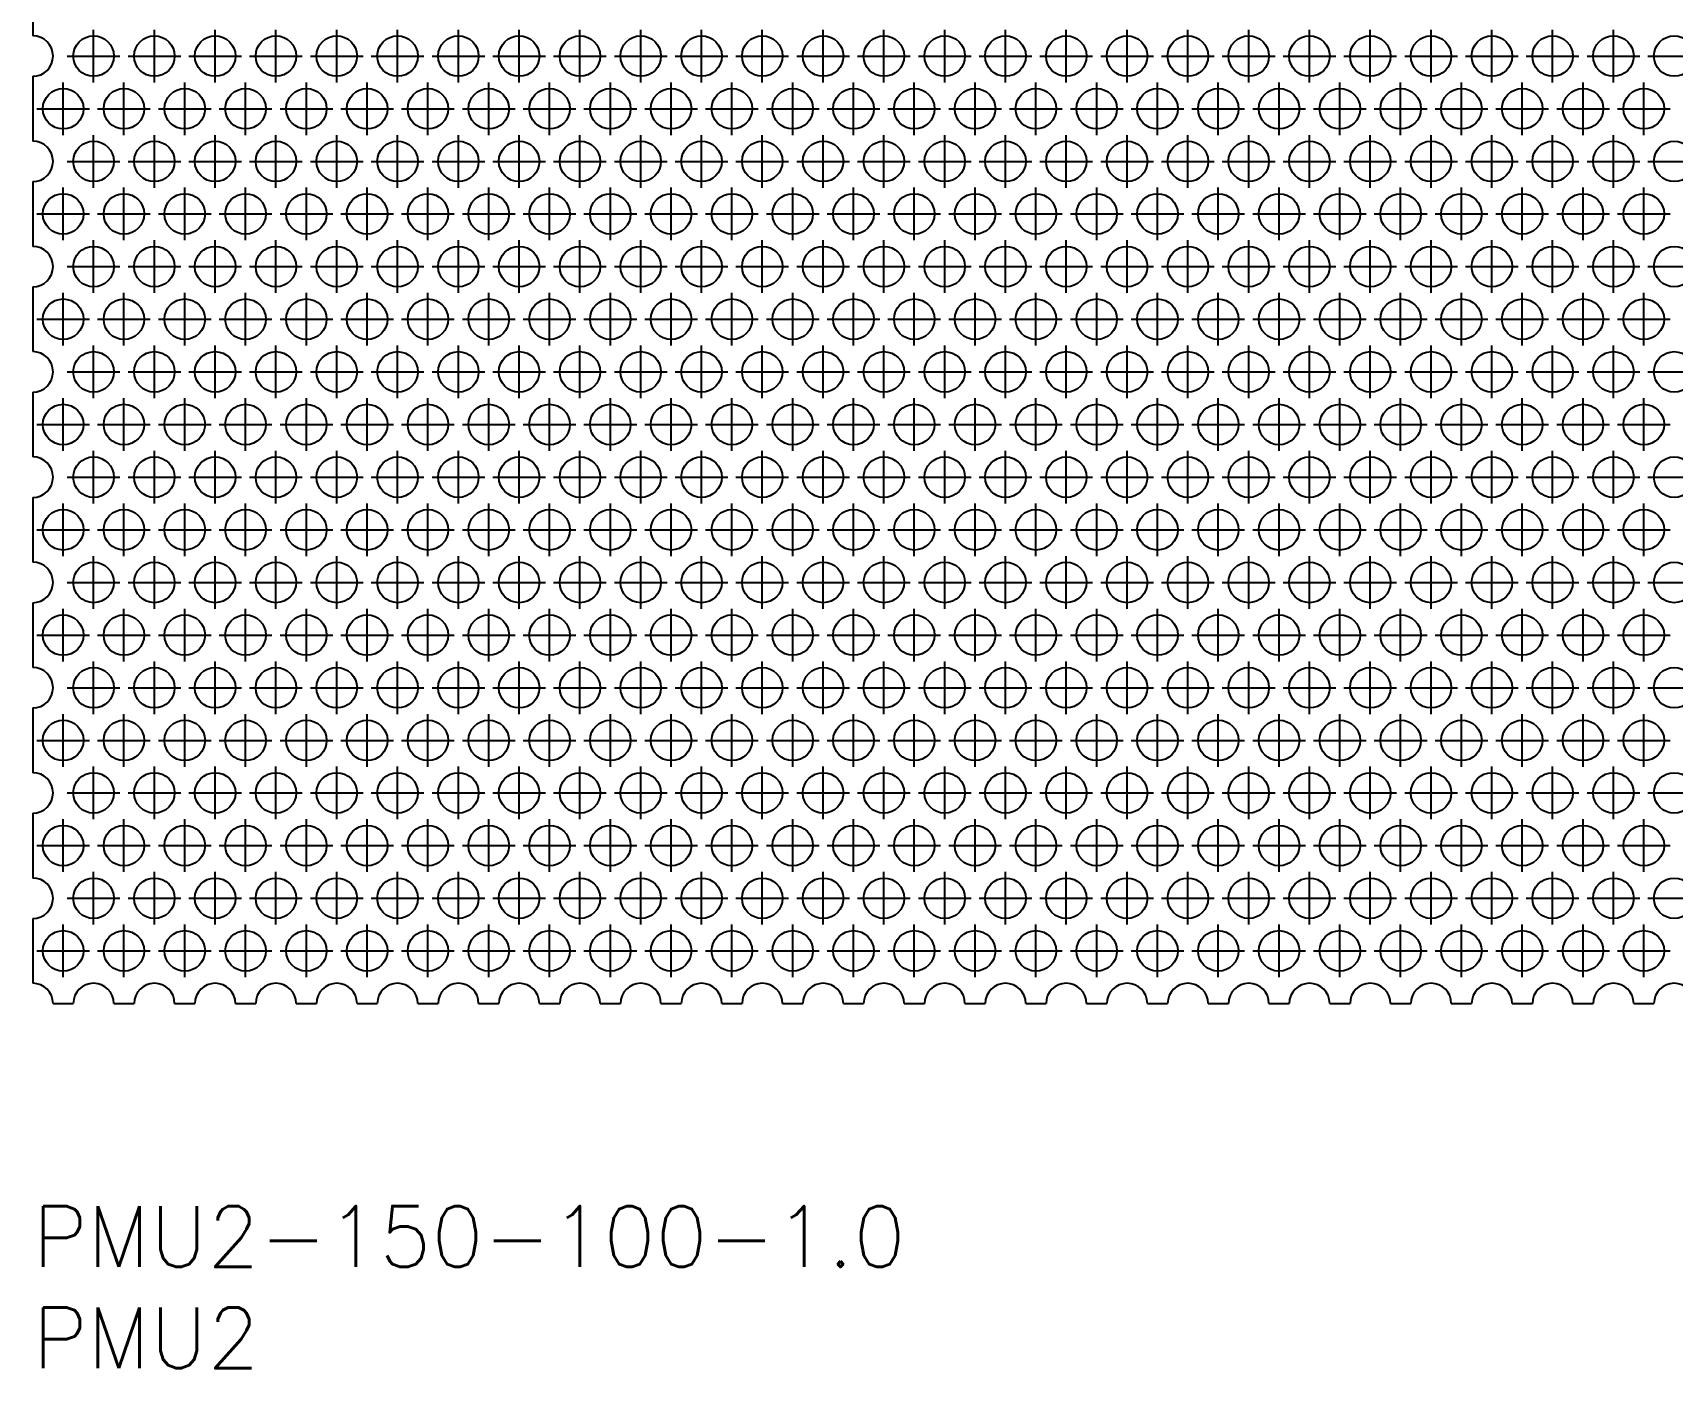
# Model space of a CAD drawing. Extents: x 0 to 161, y -8 to 126.
# Drawn here: x 0 to 80.9, y -8 to 57.9 of the extents above; entities that cross this region are included whole.
import ezdxf

# ---------------------------------------------------------------- set-up
doc = ezdxf.new("R2010")
doc.units = 0
doc.header["$LTSCALE"] = 0.5
doc.linetypes.add('CENTER', pattern=[50.8, 31.75, -6.35, 6.35, -6.35])
for name, color, linetype in [('MSM_CENTER', 1, 'CENTER'), ('MSM_CONTINUOUS', 7, 'CONTINUOUS'), ('MSM_PART_NUMBER', 7, 'CONTINUOUS')]:
    doc.layers.add(name, color=color, linetype=linetype)
doc.styles.get("Standard").update_dxf_attribs({"font": 'txt.shx', "height": 3, "bigfont": 'bigfont.shx'})

# ---------------------------------------------------------------- blocks, each defined once
blk = doc.blocks.new('*U14')
at = {"layer": 'MSM_PART_NUMBER'}
blk.add_text('PMU2-150-100-1.0', height=3, dxfattribs=at).set_placement((0, -3))
blk = doc.blocks.new('*U15')
at = {"layer": 'MSM_PART_NUMBER'}
blk.add_text('PMU2', height=3, dxfattribs=at).set_placement((0, -8))

msp = doc.modelspace()

# ---------------------------------------------------------------- linework, layer by layer
at = {"layer": 'MSM_CENTER'}
for p, q in [((3, 55.465), (3, 58.065)), ((6, 55.465), (6, 58.065)), ((9, 55.465), (9, 58.065)), ((12, 55.465), (12, 58.065)), ((15, 55.465), (15, 58.065)), ((18, 55.465), (18, 58.065)), ((21, 55.465), (21, 58.065)), ((24, 55.465), (24, 58.065)), ((27, 55.465), (27, 58.065)), ((30, 55.465), (30, 58.065)), ((33, 55.465), (33, 58.065)), ((36, 55.465), (36, 58.065)), ((39, 55.465), (39, 58.065)), ((42, 55.465), (42, 58.065)), ((45, 55.465), (45, 58.065)), ((48, 55.465), (48, 58.065)), ((51, 55.465), (51, 58.065)), ((54, 55.465), (54, 58.065)), ((57, 55.465), (57, 58.065)), ((60, 55.465), (60, 58.065)), ((63, 55.465), (63, 58.065)), ((66, 55.465), (66, 58.065)), ((69, 55.465), (69, 58.065)), ((72, 55.465), (72, 58.065)), ((75, 55.465), (75, 58.065)), ((78, 55.465), (78, 58.065)), ((1.7, 56.765), (4.3, 56.765)), ((4.7, 56.765), (7.3, 56.765)), ((7.7, 56.765), (10.3, 56.765)), ((10.7, 56.765), (13.3, 56.765)), ((13.7, 56.765), (16.3, 56.765)), ((16.7, 56.765), (19.3, 56.765)), ((19.7, 56.765), (22.3, 56.765)), ((22.7, 56.765), (25.3, 56.765)), ((25.7, 56.765), (28.3, 56.765)), ((28.7, 56.765), (31.3, 56.765)), ((31.7, 56.765), (34.3, 56.765)), ((34.7, 56.765), (37.3, 56.765)), ((37.7, 56.765), (40.3, 56.765)), ((40.7, 56.765), (43.3, 56.765)), ((43.7, 56.765), (46.3, 56.765)), ((46.7, 56.765), (49.3, 56.765)), ((49.7, 56.765), (52.3, 56.765)), ((52.7, 56.765), (55.3, 56.765)), ((55.7, 56.765), (58.3, 56.765)), ((58.7, 56.765), (61.3, 56.765)), ((61.7, 56.765), (64.3, 56.765)), ((64.7, 56.765), (67.3, 56.765)), ((67.7, 56.765), (70.3, 56.765)), ((70.7, 56.765), (73.3, 56.765)), ((73.7, 56.765), (76.3, 56.765)), ((76.7, 56.765), (79.3, 56.765)), ((79.7, 56.765), (82.3, 56.765)), ((1.5, 52.867), (1.5, 55.467)), ((4.5, 52.867), (4.5, 55.467)), ((7.5, 52.867), (7.5, 55.467)), ((10.5, 52.867), (10.5, 55.467)), ((13.5, 52.867), (13.5, 55.467)), ((16.5, 52.867), (16.5, 55.467)), ((19.5, 52.867), (19.5, 55.467)), ((22.5, 52.867), (22.5, 55.467)), ((25.5, 52.867), (25.5, 55.467)), ((28.5, 52.867), (28.5, 55.467)), ((31.5, 52.867), (31.5, 55.467)), ((34.5, 52.867), (34.5, 55.467)), ((37.5, 52.867), (37.5, 55.467)), ((40.5, 52.867), (40.5, 55.467)), ((43.5, 52.867), (43.5, 55.467)), ((46.5, 52.867), (46.5, 55.467)), ((49.5, 52.867), (49.5, 55.467)), ((52.5, 52.867), (52.5, 55.467)), ((55.5, 52.867), (55.5, 55.467)), ((58.5, 52.867), (58.5, 55.467)), ((61.5, 52.867), (61.5, 55.467)), ((64.5, 52.867), (64.5, 55.467)), ((67.5, 52.867), (67.5, 55.467)), ((70.5, 52.867), (70.5, 55.467)), ((73.5, 52.867), (73.5, 55.467)), ((76.5, 52.867), (76.5, 55.467)), ((79.5, 52.867), (79.5, 55.467)), ((0.2, 54.167), (2.8, 54.167)), ((3.2, 54.167), (5.8, 54.167)), ((6.2, 54.167), (8.8, 54.167)), ((9.2, 54.167), (11.8, 54.167)), ((12.2, 54.167), (14.8, 54.167)), ((15.2, 54.167), (17.8, 54.167)), ((18.2, 54.167), (20.8, 54.167)), ((21.2, 54.167), (23.8, 54.167)), ((24.2, 54.167), (26.8, 54.167)), ((27.2, 54.167), (29.8, 54.167)), ((30.2, 54.167), (32.8, 54.167)), ((33.2, 54.167), (35.8, 54.167)), ((36.2, 54.167), (38.8, 54.167)), ((39.2, 54.167), (41.8, 54.167)), ((42.2, 54.167), (44.8, 54.167)), ((45.2, 54.167), (47.8, 54.167)), ((48.2, 54.167), (50.8, 54.167)), ((51.2, 54.167), (53.8, 54.167)), ((54.2, 54.167), (56.8, 54.167)), ((57.2, 54.167), (59.8, 54.167)), ((60.2, 54.167), (62.8, 54.167)), ((63.2, 54.167), (65.8, 54.167)), ((66.2, 54.167), (68.8, 54.167)), ((69.2, 54.167), (71.8, 54.167)), ((72.2, 54.167), (74.8, 54.167)), ((75.2, 54.167), (77.8, 54.167)), ((78.2, 54.167), (80.8, 54.167)), ((3, 50.269), (3, 52.869)), ((6, 50.269), (6, 52.869)), ((9, 50.269), (9, 52.869)), ((12, 50.269), (12, 52.869)), ((15, 50.269), (15, 52.869)), ((18, 50.269), (18, 52.869)), ((21, 50.269), (21, 52.869)), ((24, 50.269), (24, 52.869)), ((27, 50.269), (27, 52.869)), ((30, 50.269), (30, 52.869)), ((33, 50.269), (33, 52.869)), ((36, 50.269), (36, 52.869)), ((39, 50.269), (39, 52.869)), ((42, 50.269), (42, 52.869)), ((45, 50.269), (45, 52.869)), ((48, 50.269), (48, 52.869)), ((51, 50.269), (51, 52.869)), ((54, 50.269), (54, 52.869)), ((57, 50.269), (57, 52.869)), ((60, 50.269), (60, 52.869)), ((63, 50.269), (63, 52.869)), ((66, 50.269), (66, 52.869)), ((69, 50.269), (69, 52.869)), ((72, 50.269), (72, 52.869)), ((75, 50.269), (75, 52.869)), ((78, 50.269), (78, 52.869)), ((1.7, 51.569), (4.3, 51.569)), ((4.7, 51.569), (7.3, 51.569)), ((7.7, 51.569), (10.3, 51.569)), ((10.7, 51.569), (13.3, 51.569)), ((13.7, 51.569), (16.3, 51.569)), ((16.7, 51.569), (19.3, 51.569)), ((19.7, 51.569), (22.3, 51.569)), ((22.7, 51.569), (25.3, 51.569)), ((25.7, 51.569), (28.3, 51.569)), ((28.7, 51.569), (31.3, 51.569)), ((31.7, 51.569), (34.3, 51.569)), ((34.7, 51.569), (37.3, 51.569)), ((37.7, 51.569), (40.3, 51.569)), ((40.7, 51.569), (43.3, 51.569)), ((43.7, 51.569), (46.3, 51.569)), ((46.7, 51.569), (49.3, 51.569)), ((49.7, 51.569), (52.3, 51.569)), ((52.7, 51.569), (55.3, 51.569)), ((55.7, 51.569), (58.3, 51.569)), ((58.7, 51.569), (61.3, 51.569)), ((61.7, 51.569), (64.3, 51.569)), ((64.7, 51.569), (67.3, 51.569)), ((67.7, 51.569), (70.3, 51.569)), ((70.7, 51.569), (73.3, 51.569)), ((73.7, 51.569), (76.3, 51.569)), ((76.7, 51.569), (79.3, 51.569)), ((79.7, 51.569), (82.3, 51.569)), ((1.5, 47.671), (1.5, 50.271)), ((4.5, 47.671), (4.5, 50.271)), ((7.5, 47.671), (7.5, 50.271)), ((10.5, 47.671), (10.5, 50.271)), ((13.5, 47.671), (13.5, 50.271)), ((16.5, 47.671), (16.5, 50.271)), ((19.5, 47.671), (19.5, 50.271)), ((22.5, 47.671), (22.5, 50.271)), ((25.5, 47.671), (25.5, 50.271)), ((28.5, 47.671), (28.5, 50.271)), ((31.5, 47.671), (31.5, 50.271)), ((34.5, 47.671), (34.5, 50.271)), ((37.5, 47.671), (37.5, 50.271)), ((40.5, 47.671), (40.5, 50.271)), ((43.5, 47.671), (43.5, 50.271)), ((46.5, 47.671), (46.5, 50.271)), ((49.5, 47.671), (49.5, 50.271)), ((52.5, 47.671), (52.5, 50.271)), ((55.5, 47.671), (55.5, 50.271)), ((58.5, 47.671), (58.5, 50.271)), ((61.5, 47.671), (61.5, 50.271)), ((64.5, 47.671), (64.5, 50.271)), ((67.5, 47.671), (67.5, 50.271)), ((70.5, 47.671), (70.5, 50.271)), ((73.5, 47.671), (73.5, 50.271)), ((76.5, 47.671), (76.5, 50.271)), ((79.5, 47.671), (79.5, 50.271)), ((0.2, 48.971), (2.8, 48.971)), ((3.2, 48.971), (5.8, 48.971)), ((6.2, 48.971), (8.8, 48.971)), ((9.2, 48.971), (11.8, 48.971)), ((12.2, 48.971), (14.8, 48.971)), ((15.2, 48.971), (17.8, 48.971)), ((18.2, 48.971), (20.8, 48.971)), ((21.2, 48.971), (23.8, 48.971)), ((24.2, 48.971), (26.8, 48.971)), ((27.2, 48.971), (29.8, 48.971)), ((30.2, 48.971), (32.8, 48.971)), ((33.2, 48.971), (35.8, 48.971)), ((36.2, 48.971), (38.8, 48.971)), ((39.2, 48.971), (41.8, 48.971)), ((42.2, 48.971), (44.8, 48.971)), ((45.2, 48.971), (47.8, 48.971)), ((48.2, 48.971), (50.8, 48.971)), ((51.2, 48.971), (53.8, 48.971)), ((54.2, 48.971), (56.8, 48.971)), ((57.2, 48.971), (59.8, 48.971)), ((60.2, 48.971), (62.8, 48.971)), ((63.2, 48.971), (65.8, 48.971)), ((66.2, 48.971), (68.8, 48.971)), ((69.2, 48.971), (71.8, 48.971)), ((72.2, 48.971), (74.8, 48.971)), ((75.2, 48.971), (77.8, 48.971)), ((78.2, 48.971), (80.8, 48.971)), ((3, 45.073), (3, 47.673)), ((6, 45.073), (6, 47.673)), ((9, 45.073), (9, 47.673)), ((12, 45.073), (12, 47.673)), ((15, 45.073), (15, 47.673)), ((18, 45.073), (18, 47.673)), ((21, 45.073), (21, 47.673)), ((24, 45.073), (24, 47.673)), ((27, 45.073), (27, 47.673)), ((30, 45.073), (30, 47.673)), ((33, 45.073), (33, 47.673)), ((36, 45.073), (36, 47.673)), ((39, 45.073), (39, 47.673)), ((42, 45.073), (42, 47.673)), ((45, 45.073), (45, 47.673)), ((48, 45.073), (48, 47.673)), ((51, 45.073), (51, 47.673)), ((54, 45.073), (54, 47.673)), ((57, 45.073), (57, 47.673)), ((60, 45.073), (60, 47.673)), ((63, 45.073), (63, 47.673)), ((66, 45.073), (66, 47.673)), ((69, 45.073), (69, 47.673)), ((72, 45.073), (72, 47.673)), ((75, 45.073), (75, 47.673)), ((78, 45.073), (78, 47.673)), ((1.7, 46.373), (4.3, 46.373)), ((4.7, 46.373), (7.3, 46.373)), ((7.7, 46.373), (10.3, 46.373)), ((10.7, 46.373), (13.3, 46.373)), ((13.7, 46.373), (16.3, 46.373)), ((16.7, 46.373), (19.3, 46.373)), ((19.7, 46.373), (22.3, 46.373)), ((22.7, 46.373), (25.3, 46.373)), ((25.7, 46.373), (28.3, 46.373)), ((28.7, 46.373), (31.3, 46.373)), ((31.7, 46.373), (34.3, 46.373)), ((34.7, 46.373), (37.3, 46.373)), ((37.7, 46.373), (40.3, 46.373)), ((40.7, 46.373), (43.3, 46.373)), ((43.7, 46.373), (46.3, 46.373)), ((46.7, 46.373), (49.3, 46.373)), ((49.7, 46.373), (52.3, 46.373)), ((52.7, 46.373), (55.3, 46.373)), ((55.7, 46.373), (58.3, 46.373)), ((58.7, 46.373), (61.3, 46.373)), ((61.7, 46.373), (64.3, 46.373)), ((64.7, 46.373), (67.3, 46.373)), ((67.7, 46.373), (70.3, 46.373)), ((70.7, 46.373), (73.3, 46.373)), ((73.7, 46.373), (76.3, 46.373)), ((76.7, 46.373), (79.3, 46.373)), ((79.7, 46.373), (82.3, 46.373)), ((1.5, 42.475), (1.5, 45.075)), ((4.5, 42.475), (4.5, 45.075)), ((7.5, 42.475), (7.5, 45.075)), ((10.5, 42.475), (10.5, 45.075)), ((13.5, 42.475), (13.5, 45.075)), ((16.5, 42.475), (16.5, 45.075)), ((19.5, 42.475), (19.5, 45.075)), ((22.5, 42.475), (22.5, 45.075)), ((25.5, 42.475), (25.5, 45.075)), ((28.5, 42.475), (28.5, 45.075)), ((31.5, 42.475), (31.5, 45.075)), ((34.5, 42.475), (34.5, 45.075)), ((37.5, 42.475), (37.5, 45.075)), ((40.5, 42.475), (40.5, 45.075)), ((43.5, 42.475), (43.5, 45.075)), ((46.5, 42.475), (46.5, 45.075)), ((49.5, 42.475), (49.5, 45.075)), ((52.5, 42.475), (52.5, 45.075)), ((55.5, 42.475), (55.5, 45.075)), ((58.5, 42.475), (58.5, 45.075)), ((61.5, 42.475), (61.5, 45.075)), ((64.5, 42.475), (64.5, 45.075)), ((67.5, 42.475), (67.5, 45.075)), ((70.5, 42.475), (70.5, 45.075)), ((73.5, 42.475), (73.5, 45.075)), ((76.5, 42.475), (76.5, 45.075)), ((79.5, 42.475), (79.5, 45.075)), ((0.2, 43.775), (2.8, 43.775)), ((3.2, 43.775), (5.8, 43.775)), ((6.2, 43.775), (8.8, 43.775)), ((9.2, 43.775), (11.8, 43.775)), ((12.2, 43.775), (14.8, 43.775)), ((15.2, 43.775), (17.8, 43.775)), ((18.2, 43.775), (20.8, 43.775)), ((21.2, 43.775), (23.8, 43.775)), ((24.2, 43.775), (26.8, 43.775)), ((27.2, 43.775), (29.8, 43.775)), ((30.2, 43.775), (32.8, 43.775)), ((33.2, 43.775), (35.8, 43.775)), ((36.2, 43.775), (38.8, 43.775)), ((39.2, 43.775), (41.8, 43.775)), ((42.2, 43.775), (44.8, 43.775)), ((45.2, 43.775), (47.8, 43.775)), ((48.2, 43.775), (50.8, 43.775)), ((51.2, 43.775), (53.8, 43.775)), ((54.2, 43.775), (56.8, 43.775)), ((57.2, 43.775), (59.8, 43.775)), ((60.2, 43.775), (62.8, 43.775)), ((63.2, 43.775), (65.8, 43.775)), ((66.2, 43.775), (68.8, 43.775)), ((69.2, 43.775), (71.8, 43.775)), ((72.2, 43.775), (74.8, 43.775)), ((75.2, 43.775), (77.8, 43.775)), ((78.2, 43.775), (80.8, 43.775)), ((3, 39.877), (3, 42.477)), ((6, 39.877), (6, 42.477)), ((9, 39.877), (9, 42.477)), ((12, 39.877), (12, 42.477)), ((15, 39.877), (15, 42.477)), ((18, 39.877), (18, 42.477)), ((21, 39.877), (21, 42.477)), ((24, 39.877), (24, 42.477)), ((27, 39.877), (27, 42.477)), ((30, 39.877), (30, 42.477)), ((33, 39.877), (33, 42.477)), ((36, 39.877), (36, 42.477)), ((39, 39.877), (39, 42.477)), ((42, 39.877), (42, 42.477)), ((45, 39.877), (45, 42.477)), ((48, 39.877), (48, 42.477)), ((51, 39.877), (51, 42.477)), ((54, 39.877), (54, 42.477)), ((57, 39.877), (57, 42.477)), ((60, 39.877), (60, 42.477)), ((63, 39.877), (63, 42.477)), ((66, 39.877), (66, 42.477)), ((69, 39.877), (69, 42.477)), ((72, 39.877), (72, 42.477)), ((75, 39.877), (75, 42.477)), ((78, 39.877), (78, 42.477)), ((1.7, 41.177), (4.3, 41.177)), ((4.7, 41.177), (7.3, 41.177)), ((7.7, 41.177), (10.3, 41.177)), ((10.7, 41.177), (13.3, 41.177)), ((13.7, 41.177), (16.3, 41.177)), ((16.7, 41.177), (19.3, 41.177)), ((19.7, 41.177), (22.3, 41.177)), ((22.7, 41.177), (25.3, 41.177)), ((25.7, 41.177), (28.3, 41.177)), ((28.7, 41.177), (31.3, 41.177)), ((31.7, 41.177), (34.3, 41.177)), ((34.7, 41.177), (37.3, 41.177)), ((37.7, 41.177), (40.3, 41.177)), ((40.7, 41.177), (43.3, 41.177)), ((43.7, 41.177), (46.3, 41.177)), ((46.7, 41.177), (49.3, 41.177)), ((49.7, 41.177), (52.3, 41.177)), ((52.7, 41.177), (55.3, 41.177)), ((55.7, 41.177), (58.3, 41.177)), ((58.7, 41.177), (61.3, 41.177)), ((61.7, 41.177), (64.3, 41.177)), ((64.7, 41.177), (67.3, 41.177)), ((67.7, 41.177), (70.3, 41.177)), ((70.7, 41.177), (73.3, 41.177)), ((73.7, 41.177), (76.3, 41.177)), ((76.7, 41.177), (79.3, 41.177)), ((79.7, 41.177), (82.3, 41.177)), ((1.5, 37.279), (1.5, 39.879)), ((4.5, 37.279), (4.5, 39.879)), ((7.5, 37.279), (7.5, 39.879)), ((10.5, 37.279), (10.5, 39.879)), ((13.5, 37.279), (13.5, 39.879)), ((16.5, 37.279), (16.5, 39.879)), ((19.5, 37.279), (19.5, 39.879)), ((22.5, 37.279), (22.5, 39.879)), ((25.5, 37.279), (25.5, 39.879)), ((28.5, 37.279), (28.5, 39.879)), ((31.5, 37.279), (31.5, 39.879)), ((34.5, 37.279), (34.5, 39.879)), ((37.5, 37.279), (37.5, 39.879)), ((40.5, 37.279), (40.5, 39.879)), ((43.5, 37.279), (43.5, 39.879)), ((46.5, 37.279), (46.5, 39.879)), ((49.5, 37.279), (49.5, 39.879)), ((52.5, 37.279), (52.5, 39.879)), ((55.5, 37.279), (55.5, 39.879)), ((58.5, 37.279), (58.5, 39.879)), ((61.5, 37.279), (61.5, 39.879)), ((64.5, 37.279), (64.5, 39.879)), ((67.5, 37.279), (67.5, 39.879)), ((70.5, 37.279), (70.5, 39.879)), ((73.5, 37.279), (73.5, 39.879)), ((76.5, 37.279), (76.5, 39.879)), ((79.5, 37.279), (79.5, 39.879)), ((0.2, 38.579), (2.8, 38.579)), ((3.2, 38.579), (5.8, 38.579)), ((6.2, 38.579), (8.8, 38.579)), ((9.2, 38.579), (11.8, 38.579)), ((12.2, 38.579), (14.8, 38.579)), ((15.2, 38.579), (17.8, 38.579)), ((18.2, 38.579), (20.8, 38.579)), ((21.2, 38.579), (23.8, 38.579)), ((24.2, 38.579), (26.8, 38.579)), ((27.2, 38.579), (29.8, 38.579)), ((30.2, 38.579), (32.8, 38.579)), ((33.2, 38.579), (35.8, 38.579)), ((36.2, 38.579), (38.8, 38.579)), ((39.2, 38.579), (41.8, 38.579)), ((42.2, 38.579), (44.8, 38.579)), ((45.2, 38.579), (47.8, 38.579)), ((48.2, 38.579), (50.8, 38.579)), ((51.2, 38.579), (53.8, 38.579)), ((54.2, 38.579), (56.8, 38.579)), ((57.2, 38.579), (59.8, 38.579)), ((60.2, 38.579), (62.8, 38.579)), ((63.2, 38.579), (65.8, 38.579)), ((66.2, 38.579), (68.8, 38.579)), ((69.2, 38.579), (71.8, 38.579)), ((72.2, 38.579), (74.8, 38.579)), ((75.2, 38.579), (77.8, 38.579)), ((78.2, 38.579), (80.8, 38.579)), ((3, 34.681), (3, 37.281)), ((6, 34.681), (6, 37.281)), ((9, 34.681), (9, 37.281)), ((12, 34.681), (12, 37.281)), ((15, 34.681), (15, 37.281)), ((18, 34.681), (18, 37.281)), ((21, 34.681), (21, 37.281)), ((24, 34.681), (24, 37.281)), ((27, 34.681), (27, 37.281)), ((30, 34.681), (30, 37.281)), ((33, 34.681), (33, 37.281)), ((36, 34.681), (36, 37.281)), ((39, 34.681), (39, 37.281)), ((42, 34.681), (42, 37.281)), ((45, 34.681), (45, 37.281)), ((48, 34.681), (48, 37.281)), ((51, 34.681), (51, 37.281)), ((54, 34.681), (54, 37.281)), ((57, 34.681), (57, 37.281)), ((60, 34.681), (60, 37.281)), ((63, 34.681), (63, 37.281)), ((66, 34.681), (66, 37.281)), ((69, 34.681), (69, 37.281)), ((72, 34.681), (72, 37.281)), ((75, 34.681), (75, 37.281)), ((78, 34.681), (78, 37.281)), ((1.7, 35.981), (4.3, 35.981)), ((4.7, 35.981), (7.3, 35.981)), ((7.7, 35.981), (10.3, 35.981)), ((10.7, 35.981), (13.3, 35.981)), ((13.7, 35.981), (16.3, 35.981)), ((16.7, 35.981), (19.3, 35.981)), ((19.7, 35.981), (22.3, 35.981)), ((22.7, 35.981), (25.3, 35.981)), ((25.7, 35.981), (28.3, 35.981)), ((28.7, 35.981), (31.3, 35.981)), ((31.7, 35.981), (34.3, 35.981)), ((34.7, 35.981), (37.3, 35.981)), ((37.7, 35.981), (40.3, 35.981)), ((40.7, 35.981), (43.3, 35.981)), ((43.7, 35.981), (46.3, 35.981)), ((46.7, 35.981), (49.3, 35.981)), ((49.7, 35.981), (52.3, 35.981)), ((52.7, 35.981), (55.3, 35.981)), ((55.7, 35.981), (58.3, 35.981)), ((58.7, 35.981), (61.3, 35.981)), ((61.7, 35.981), (64.3, 35.981)), ((64.7, 35.981), (67.3, 35.981)), ((67.7, 35.981), (70.3, 35.981)), ((70.7, 35.981), (73.3, 35.981)), ((73.7, 35.981), (76.3, 35.981)), ((76.7, 35.981), (79.3, 35.981)), ((79.7, 35.981), (82.3, 35.981)), ((1.5, 32.083), (1.5, 34.683)), ((4.5, 32.083), (4.5, 34.683)), ((7.5, 32.083), (7.5, 34.683)), ((10.5, 32.083), (10.5, 34.683)), ((13.5, 32.083), (13.5, 34.683)), ((16.5, 32.083), (16.5, 34.683)), ((19.5, 32.083), (19.5, 34.683)), ((22.5, 32.083), (22.5, 34.683)), ((25.5, 32.083), (25.5, 34.683)), ((28.5, 32.083), (28.5, 34.683)), ((31.5, 32.083), (31.5, 34.683)), ((34.5, 32.083), (34.5, 34.683)), ((37.5, 32.083), (37.5, 34.683)), ((40.5, 32.083), (40.5, 34.683)), ((43.5, 32.083), (43.5, 34.683)), ((46.5, 32.083), (46.5, 34.683)), ((49.5, 32.083), (49.5, 34.683)), ((52.5, 32.083), (52.5, 34.683)), ((55.5, 32.083), (55.5, 34.683)), ((58.5, 32.083), (58.5, 34.683)), ((61.5, 32.083), (61.5, 34.683)), ((64.5, 32.083), (64.5, 34.683)), ((67.5, 32.083), (67.5, 34.683)), ((70.5, 32.083), (70.5, 34.683)), ((73.5, 32.083), (73.5, 34.683)), ((76.5, 32.083), (76.5, 34.683)), ((79.5, 32.083), (79.5, 34.683)), ((0.2, 33.383), (2.8, 33.383)), ((3.2, 33.383), (5.8, 33.383)), ((6.2, 33.383), (8.8, 33.383)), ((9.2, 33.383), (11.8, 33.383)), ((12.2, 33.383), (14.8, 33.383)), ((15.2, 33.383), (17.8, 33.383)), ((18.2, 33.383), (20.8, 33.383)), ((21.2, 33.383), (23.8, 33.383)), ((24.2, 33.383), (26.8, 33.383)), ((27.2, 33.383), (29.8, 33.383)), ((30.2, 33.383), (32.8, 33.383)), ((33.2, 33.383), (35.8, 33.383)), ((36.2, 33.383), (38.8, 33.383)), ((39.2, 33.383), (41.8, 33.383)), ((42.2, 33.383), (44.8, 33.383)), ((45.2, 33.383), (47.8, 33.383)), ((48.2, 33.383), (50.8, 33.383)), ((51.2, 33.383), (53.8, 33.383)), ((54.2, 33.383), (56.8, 33.383)), ((57.2, 33.383), (59.8, 33.383)), ((60.2, 33.383), (62.8, 33.383)), ((63.2, 33.383), (65.8, 33.383)), ((66.2, 33.383), (68.8, 33.383)), ((69.2, 33.383), (71.8, 33.383)), ((72.2, 33.383), (74.8, 33.383)), ((75.2, 33.383), (77.8, 33.383)), ((78.2, 33.383), (80.8, 33.383)), ((3, 29.485), (3, 32.085)), ((6, 29.485), (6, 32.085)), ((9, 29.485), (9, 32.085)), ((12, 29.485), (12, 32.085)), ((15, 29.485), (15, 32.085)), ((18, 29.485), (18, 32.085)), ((21, 29.485), (21, 32.085)), ((24, 29.485), (24, 32.085)), ((27, 29.485), (27, 32.085)), ((30, 29.485), (30, 32.085)), ((33, 29.485), (33, 32.085)), ((36, 29.485), (36, 32.085)), ((39, 29.485), (39, 32.085)), ((42, 29.485), (42, 32.085)), ((45, 29.485), (45, 32.085)), ((48, 29.485), (48, 32.085)), ((51, 29.485), (51, 32.085)), ((54, 29.485), (54, 32.085)), ((57, 29.485), (57, 32.085)), ((60, 29.485), (60, 32.085)), ((63, 29.485), (63, 32.085)), ((66, 29.485), (66, 32.085)), ((69, 29.485), (69, 32.085)), ((72, 29.485), (72, 32.085)), ((75, 29.485), (75, 32.085)), ((78, 29.485), (78, 32.085)), ((1.7, 30.785), (4.3, 30.785)), ((4.7, 30.785), (7.3, 30.785)), ((7.7, 30.785), (10.3, 30.785)), ((10.7, 30.785), (13.3, 30.785)), ((13.7, 30.785), (16.3, 30.785)), ((16.7, 30.785), (19.3, 30.785)), ((19.7, 30.785), (22.3, 30.785)), ((22.7, 30.785), (25.3, 30.785)), ((25.7, 30.785), (28.3, 30.785)), ((28.7, 30.785), (31.3, 30.785)), ((31.7, 30.785), (34.3, 30.785)), ((34.7, 30.785), (37.3, 30.785)), ((37.7, 30.785), (40.3, 30.785)), ((40.7, 30.785), (43.3, 30.785)), ((43.7, 30.785), (46.3, 30.785)), ((46.7, 30.785), (49.3, 30.785)), ((49.7, 30.785), (52.3, 30.785)), ((52.7, 30.785), (55.3, 30.785)), ((55.7, 30.785), (58.3, 30.785)), ((58.7, 30.785), (61.3, 30.785)), ((61.7, 30.785), (64.3, 30.785)), ((64.7, 30.785), (67.3, 30.785)), ((67.7, 30.785), (70.3, 30.785)), ((70.7, 30.785), (73.3, 30.785)), ((73.7, 30.785), (76.3, 30.785)), ((76.7, 30.785), (79.3, 30.785)), ((79.7, 30.785), (82.3, 30.785)), ((1.5, 26.887), (1.5, 29.487)), ((4.5, 26.887), (4.5, 29.487)), ((7.5, 26.887), (7.5, 29.487)), ((10.5, 26.887), (10.5, 29.487)), ((13.5, 26.887), (13.5, 29.487)), ((16.5, 26.887), (16.5, 29.487)), ((19.5, 26.887), (19.5, 29.487)), ((22.5, 26.887), (22.5, 29.487)), ((25.5, 26.887), (25.5, 29.487)), ((28.5, 26.887), (28.5, 29.487)), ((31.5, 26.887), (31.5, 29.487)), ((34.5, 26.887), (34.5, 29.487)), ((37.5, 26.887), (37.5, 29.487)), ((40.5, 26.887), (40.5, 29.487)), ((43.5, 26.887), (43.5, 29.487)), ((46.5, 26.887), (46.5, 29.487)), ((49.5, 26.887), (49.5, 29.487)), ((52.5, 26.887), (52.5, 29.487)), ((55.5, 26.887), (55.5, 29.487)), ((58.5, 26.887), (58.5, 29.487)), ((61.5, 26.887), (61.5, 29.487)), ((64.5, 26.887), (64.5, 29.487)), ((67.5, 26.887), (67.5, 29.487)), ((70.5, 26.887), (70.5, 29.487)), ((73.5, 26.887), (73.5, 29.487)), ((76.5, 26.887), (76.5, 29.487)), ((79.5, 26.887), (79.5, 29.487)), ((0.2, 28.187), (2.8, 28.187)), ((3.2, 28.187), (5.8, 28.187)), ((6.2, 28.187), (8.8, 28.187)), ((9.2, 28.187), (11.8, 28.187)), ((12.2, 28.187), (14.8, 28.187)), ((15.2, 28.187), (17.8, 28.187)), ((18.2, 28.187), (20.8, 28.187)), ((21.2, 28.187), (23.8, 28.187)), ((24.2, 28.187), (26.8, 28.187)), ((27.2, 28.187), (29.8, 28.187)), ((30.2, 28.187), (32.8, 28.187)), ((33.2, 28.187), (35.8, 28.187)), ((36.2, 28.187), (38.8, 28.187)), ((39.2, 28.187), (41.8, 28.187)), ((42.2, 28.187), (44.8, 28.187)), ((45.2, 28.187), (47.8, 28.187)), ((48.2, 28.187), (50.8, 28.187)), ((51.2, 28.187), (53.8, 28.187)), ((54.2, 28.187), (56.8, 28.187)), ((57.2, 28.187), (59.8, 28.187)), ((60.2, 28.187), (62.8, 28.187)), ((63.2, 28.187), (65.8, 28.187)), ((66.2, 28.187), (68.8, 28.187)), ((69.2, 28.187), (71.8, 28.187)), ((72.2, 28.187), (74.8, 28.187)), ((75.2, 28.187), (77.8, 28.187)), ((78.2, 28.187), (80.8, 28.187)), ((3, 24.288), (3, 26.888)), ((6, 24.288), (6, 26.888)), ((9, 24.288), (9, 26.888)), ((12, 24.288), (12, 26.888)), ((15, 24.288), (15, 26.888)), ((18, 24.288), (18, 26.888)), ((21, 24.288), (21, 26.888)), ((24, 24.288), (24, 26.888)), ((27, 24.288), (27, 26.888)), ((30, 24.288), (30, 26.888)), ((33, 24.288), (33, 26.888)), ((36, 24.288), (36, 26.888)), ((39, 24.288), (39, 26.888)), ((42, 24.288), (42, 26.888)), ((45, 24.288), (45, 26.888)), ((48, 24.288), (48, 26.888)), ((51, 24.288), (51, 26.888)), ((54, 24.288), (54, 26.888)), ((57, 24.288), (57, 26.888)), ((60, 24.288), (60, 26.888)), ((63, 24.288), (63, 26.888)), ((66, 24.288), (66, 26.888)), ((69, 24.288), (69, 26.888)), ((72, 24.288), (72, 26.888)), ((75, 24.288), (75, 26.888)), ((78, 24.288), (78, 26.888)), ((1.7, 25.588), (4.3, 25.588)), ((4.7, 25.588), (7.3, 25.588)), ((7.7, 25.588), (10.3, 25.588)), ((10.7, 25.588), (13.3, 25.588)), ((13.7, 25.588), (16.3, 25.588)), ((16.7, 25.588), (19.3, 25.588)), ((19.7, 25.588), (22.3, 25.588)), ((22.7, 25.588), (25.3, 25.588)), ((25.7, 25.588), (28.3, 25.588)), ((28.7, 25.588), (31.3, 25.588)), ((31.7, 25.588), (34.3, 25.588)), ((34.7, 25.588), (37.3, 25.588)), ((37.7, 25.588), (40.3, 25.588)), ((40.7, 25.588), (43.3, 25.588)), ((43.7, 25.588), (46.3, 25.588)), ((46.7, 25.588), (49.3, 25.588)), ((49.7, 25.588), (52.3, 25.588)), ((52.7, 25.588), (55.3, 25.588)), ((55.7, 25.588), (58.3, 25.588)), ((58.7, 25.588), (61.3, 25.588)), ((61.7, 25.588), (64.3, 25.588)), ((64.7, 25.588), (67.3, 25.588)), ((67.7, 25.588), (70.3, 25.588)), ((70.7, 25.588), (73.3, 25.588)), ((73.7, 25.588), (76.3, 25.588)), ((76.7, 25.588), (79.3, 25.588)), ((79.7, 25.588), (82.3, 25.588)), ((1.5, 21.69), (1.5, 24.29)), ((4.5, 21.69), (4.5, 24.29)), ((7.5, 21.69), (7.5, 24.29)), ((10.5, 21.69), (10.5, 24.29)), ((13.5, 21.69), (13.5, 24.29)), ((16.5, 21.69), (16.5, 24.29)), ((19.5, 21.69), (19.5, 24.29)), ((22.5, 21.69), (22.5, 24.29)), ((25.5, 21.69), (25.5, 24.29)), ((28.5, 21.69), (28.5, 24.29)), ((31.5, 21.69), (31.5, 24.29)), ((34.5, 21.69), (34.5, 24.29)), ((37.5, 21.69), (37.5, 24.29)), ((40.5, 21.69), (40.5, 24.29)), ((43.5, 21.69), (43.5, 24.29)), ((46.5, 21.69), (46.5, 24.29)), ((49.5, 21.69), (49.5, 24.29)), ((52.5, 21.69), (52.5, 24.29)), ((55.5, 21.69), (55.5, 24.29)), ((58.5, 21.69), (58.5, 24.29)), ((61.5, 21.69), (61.5, 24.29)), ((64.5, 21.69), (64.5, 24.29)), ((67.5, 21.69), (67.5, 24.29)), ((70.5, 21.69), (70.5, 24.29)), ((73.5, 21.69), (73.5, 24.29)), ((76.5, 21.69), (76.5, 24.29)), ((79.5, 21.69), (79.5, 24.29)), ((0.2, 22.99), (2.8, 22.99)), ((3.2, 22.99), (5.8, 22.99)), ((6.2, 22.99), (8.8, 22.99)), ((9.2, 22.99), (11.8, 22.99)), ((12.2, 22.99), (14.8, 22.99)), ((15.2, 22.99), (17.8, 22.99)), ((18.2, 22.99), (20.8, 22.99)), ((21.2, 22.99), (23.8, 22.99)), ((24.2, 22.99), (26.8, 22.99)), ((27.2, 22.99), (29.8, 22.99)), ((30.2, 22.99), (32.8, 22.99)), ((33.2, 22.99), (35.8, 22.99)), ((36.2, 22.99), (38.8, 22.99)), ((39.2, 22.99), (41.8, 22.99)), ((42.2, 22.99), (44.8, 22.99)), ((45.2, 22.99), (47.8, 22.99)), ((48.2, 22.99), (50.8, 22.99)), ((51.2, 22.99), (53.8, 22.99)), ((54.2, 22.99), (56.8, 22.99)), ((57.2, 22.99), (59.8, 22.99)), ((60.2, 22.99), (62.8, 22.99)), ((63.2, 22.99), (65.8, 22.99)), ((66.2, 22.99), (68.8, 22.99)), ((69.2, 22.99), (71.8, 22.99)), ((72.2, 22.99), (74.8, 22.99)), ((75.2, 22.99), (77.8, 22.99)), ((78.2, 22.99), (80.8, 22.99)), ((3, 19.092), (3, 21.692)), ((6, 19.092), (6, 21.692)), ((9, 19.092), (9, 21.692)), ((12, 19.092), (12, 21.692)), ((15, 19.092), (15, 21.692)), ((18, 19.092), (18, 21.692)), ((21, 19.092), (21, 21.692)), ((24, 19.092), (24, 21.692)), ((27, 19.092), (27, 21.692)), ((30, 19.092), (30, 21.692)), ((33, 19.092), (33, 21.692)), ((36, 19.092), (36, 21.692)), ((39, 19.092), (39, 21.692)), ((42, 19.092), (42, 21.692)), ((45, 19.092), (45, 21.692)), ((48, 19.092), (48, 21.692)), ((51, 19.092), (51, 21.692)), ((54, 19.092), (54, 21.692)), ((57, 19.092), (57, 21.692)), ((60, 19.092), (60, 21.692)), ((63, 19.092), (63, 21.692)), ((66, 19.092), (66, 21.692)), ((69, 19.092), (69, 21.692)), ((72, 19.092), (72, 21.692)), ((75, 19.092), (75, 21.692)), ((78, 19.092), (78, 21.692)), ((1.7, 20.392), (4.3, 20.392)), ((4.7, 20.392), (7.3, 20.392)), ((7.7, 20.392), (10.3, 20.392)), ((10.7, 20.392), (13.3, 20.392)), ((13.7, 20.392), (16.3, 20.392)), ((16.7, 20.392), (19.3, 20.392)), ((19.7, 20.392), (22.3, 20.392)), ((22.7, 20.392), (25.3, 20.392)), ((25.7, 20.392), (28.3, 20.392)), ((28.7, 20.392), (31.3, 20.392)), ((31.7, 20.392), (34.3, 20.392)), ((34.7, 20.392), (37.3, 20.392)), ((37.7, 20.392), (40.3, 20.392)), ((40.7, 20.392), (43.3, 20.392)), ((43.7, 20.392), (46.3, 20.392)), ((46.7, 20.392), (49.3, 20.392)), ((49.7, 20.392), (52.3, 20.392)), ((52.7, 20.392), (55.3, 20.392)), ((55.7, 20.392), (58.3, 20.392)), ((58.7, 20.392), (61.3, 20.392)), ((61.7, 20.392), (64.3, 20.392)), ((64.7, 20.392), (67.3, 20.392)), ((67.7, 20.392), (70.3, 20.392)), ((70.7, 20.392), (73.3, 20.392)), ((73.7, 20.392), (76.3, 20.392)), ((76.7, 20.392), (79.3, 20.392)), ((79.7, 20.392), (82.3, 20.392)), ((1.5, 16.494), (1.5, 19.094)), ((4.5, 16.494), (4.5, 19.094)), ((7.5, 16.494), (7.5, 19.094)), ((10.5, 16.494), (10.5, 19.094)), ((13.5, 16.494), (13.5, 19.094)), ((16.5, 16.494), (16.5, 19.094)), ((19.5, 16.494), (19.5, 19.094)), ((22.5, 16.494), (22.5, 19.094)), ((25.5, 16.494), (25.5, 19.094)), ((28.5, 16.494), (28.5, 19.094)), ((31.5, 16.494), (31.5, 19.094)), ((34.5, 16.494), (34.5, 19.094)), ((37.5, 16.494), (37.5, 19.094)), ((40.5, 16.494), (40.5, 19.094)), ((43.5, 16.494), (43.5, 19.094)), ((46.5, 16.494), (46.5, 19.094)), ((49.5, 16.494), (49.5, 19.094)), ((52.5, 16.494), (52.5, 19.094)), ((55.5, 16.494), (55.5, 19.094)), ((58.5, 16.494), (58.5, 19.094)), ((61.5, 16.494), (61.5, 19.094)), ((64.5, 16.494), (64.5, 19.094)), ((67.5, 16.494), (67.5, 19.094)), ((70.5, 16.494), (70.5, 19.094)), ((73.5, 16.494), (73.5, 19.094)), ((76.5, 16.494), (76.5, 19.094)), ((79.5, 16.494), (79.5, 19.094)), ((0.2, 17.794), (2.8, 17.794)), ((3.2, 17.794), (5.8, 17.794)), ((6.2, 17.794), (8.8, 17.794)), ((9.2, 17.794), (11.8, 17.794)), ((12.2, 17.794), (14.8, 17.794)), ((15.2, 17.794), (17.8, 17.794)), ((18.2, 17.794), (20.8, 17.794)), ((21.2, 17.794), (23.8, 17.794)), ((24.2, 17.794), (26.8, 17.794)), ((27.2, 17.794), (29.8, 17.794)), ((30.2, 17.794), (32.8, 17.794)), ((33.2, 17.794), (35.8, 17.794)), ((36.2, 17.794), (38.8, 17.794)), ((39.2, 17.794), (41.8, 17.794)), ((42.2, 17.794), (44.8, 17.794)), ((45.2, 17.794), (47.8, 17.794)), ((48.2, 17.794), (50.8, 17.794)), ((51.2, 17.794), (53.8, 17.794)), ((54.2, 17.794), (56.8, 17.794)), ((57.2, 17.794), (59.8, 17.794)), ((60.2, 17.794), (62.8, 17.794)), ((63.2, 17.794), (65.8, 17.794)), ((66.2, 17.794), (68.8, 17.794)), ((69.2, 17.794), (71.8, 17.794)), ((72.2, 17.794), (74.8, 17.794)), ((75.2, 17.794), (77.8, 17.794)), ((78.2, 17.794), (80.8, 17.794)), ((3, 13.896), (3, 16.496)), ((6, 13.896), (6, 16.496)), ((9, 13.896), (9, 16.496)), ((12, 13.896), (12, 16.496)), ((15, 13.896), (15, 16.496)), ((18, 13.896), (18, 16.496)), ((21, 13.896), (21, 16.496)), ((24, 13.896), (24, 16.496)), ((27, 13.896), (27, 16.496)), ((30, 13.896), (30, 16.496)), ((33, 13.896), (33, 16.496)), ((36, 13.896), (36, 16.496)), ((39, 13.896), (39, 16.496)), ((42, 13.896), (42, 16.496)), ((45, 13.896), (45, 16.496)), ((48, 13.896), (48, 16.496)), ((51, 13.896), (51, 16.496)), ((54, 13.896), (54, 16.496)), ((57, 13.896), (57, 16.496)), ((60, 13.896), (60, 16.496)), ((63, 13.896), (63, 16.496)), ((66, 13.896), (66, 16.496)), ((69, 13.896), (69, 16.496)), ((72, 13.896), (72, 16.496)), ((75, 13.896), (75, 16.496)), ((78, 13.896), (78, 16.496)), ((1.7, 15.196), (4.3, 15.196)), ((4.7, 15.196), (7.3, 15.196)), ((7.7, 15.196), (10.3, 15.196)), ((10.7, 15.196), (13.3, 15.196)), ((13.7, 15.196), (16.3, 15.196)), ((16.7, 15.196), (19.3, 15.196)), ((19.7, 15.196), (22.3, 15.196)), ((22.7, 15.196), (25.3, 15.196)), ((25.7, 15.196), (28.3, 15.196)), ((28.7, 15.196), (31.3, 15.196)), ((31.7, 15.196), (34.3, 15.196)), ((34.7, 15.196), (37.3, 15.196)), ((37.7, 15.196), (40.3, 15.196)), ((40.7, 15.196), (43.3, 15.196)), ((43.7, 15.196), (46.3, 15.196)), ((46.7, 15.196), (49.3, 15.196)), ((49.7, 15.196), (52.3, 15.196)), ((52.7, 15.196), (55.3, 15.196)), ((55.7, 15.196), (58.3, 15.196)), ((58.7, 15.196), (61.3, 15.196)), ((61.7, 15.196), (64.3, 15.196)), ((64.7, 15.196), (67.3, 15.196)), ((67.7, 15.196), (70.3, 15.196)), ((70.7, 15.196), (73.3, 15.196)), ((73.7, 15.196), (76.3, 15.196)), ((76.7, 15.196), (79.3, 15.196)), ((79.7, 15.196), (82.3, 15.196)), ((1.5, 11.298), (1.5, 13.898)), ((4.5, 11.298), (4.5, 13.898)), ((7.5, 11.298), (7.5, 13.898)), ((10.5, 11.298), (10.5, 13.898)), ((13.5, 11.298), (13.5, 13.898)), ((16.5, 11.298), (16.5, 13.898)), ((19.5, 11.298), (19.5, 13.898)), ((22.5, 11.298), (22.5, 13.898)), ((25.5, 11.298), (25.5, 13.898)), ((28.5, 11.298), (28.5, 13.898)), ((31.5, 11.298), (31.5, 13.898)), ((34.5, 11.298), (34.5, 13.898)), ((37.5, 11.298), (37.5, 13.898)), ((40.5, 11.298), (40.5, 13.898)), ((43.5, 11.298), (43.5, 13.898)), ((46.5, 11.298), (46.5, 13.898)), ((49.5, 11.298), (49.5, 13.898)), ((52.5, 11.298), (52.5, 13.898)), ((55.5, 11.298), (55.5, 13.898)), ((58.5, 11.298), (58.5, 13.898)), ((61.5, 11.298), (61.5, 13.898)), ((64.5, 11.298), (64.5, 13.898)), ((67.5, 11.298), (67.5, 13.898)), ((70.5, 11.298), (70.5, 13.898)), ((73.5, 11.298), (73.5, 13.898)), ((76.5, 11.298), (76.5, 13.898)), ((79.5, 11.298), (79.5, 13.898)), ((0.2, 12.598), (2.8, 12.598)), ((3.2, 12.598), (5.8, 12.598)), ((6.2, 12.598), (8.8, 12.598)), ((9.2, 12.598), (11.8, 12.598)), ((12.2, 12.598), (14.8, 12.598)), ((15.2, 12.598), (17.8, 12.598)), ((18.2, 12.598), (20.8, 12.598)), ((21.2, 12.598), (23.8, 12.598)), ((24.2, 12.598), (26.8, 12.598)), ((27.2, 12.598), (29.8, 12.598)), ((30.2, 12.598), (32.8, 12.598)), ((33.2, 12.598), (35.8, 12.598)), ((36.2, 12.598), (38.8, 12.598)), ((39.2, 12.598), (41.8, 12.598)), ((42.2, 12.598), (44.8, 12.598)), ((45.2, 12.598), (47.8, 12.598)), ((48.2, 12.598), (50.8, 12.598)), ((51.2, 12.598), (53.8, 12.598)), ((54.2, 12.598), (56.8, 12.598)), ((57.2, 12.598), (59.8, 12.598)), ((60.2, 12.598), (62.8, 12.598)), ((63.2, 12.598), (65.8, 12.598)), ((66.2, 12.598), (68.8, 12.598)), ((69.2, 12.598), (71.8, 12.598)), ((72.2, 12.598), (74.8, 12.598)), ((75.2, 12.598), (77.8, 12.598)), ((78.2, 12.598), (80.8, 12.598))]:
    msp.add_line(p, q, dxfattribs=at)
at = {"layer": 'MSM_CONTINUOUS'}
for p, q in [((0, 60.962), (0, 57.765)), ((0, 55.765), (0, 52.569)), ((0, 50.569), (0, 47.373)), ((0, 45.373), (0, 42.177)), ((0, 40.177), (0, 36.981)), ((0, 34.981), (0, 31.785)), ((0, 29.785), (0, 26.588)), ((0, 24.588), (0, 21.392)), ((0, 19.392), (0, 16.196)), ((0, 14.196), (0, 11)), ((1, 10), (2, 10)), ((4, 10), (5, 10)), ((7, 10), (8, 10)), ((10, 10), (11, 10)), ((13, 10), (14, 10)), ((16, 10), (17, 10)), ((19, 10), (20, 10)), ((22, 10), (23, 10)), ((25, 10), (26, 10)), ((28, 10), (29, 10)), ((31, 10), (32, 10)), ((34, 10), (35, 10)), ((37, 10), (38, 10)), ((40, 10), (41, 10)), ((43, 10), (44, 10)), ((46, 10), (47, 10)), ((49, 10), (50, 10)), ((52, 10), (53, 10)), ((55, 10), (56, 10)), ((58, 10), (59, 10)), ((61, 10), (62, 10)), ((64, 10), (65, 10)), ((67, 10), (68, 10)), ((70, 10), (71, 10)), ((73, 10), (74, 10)), ((76, 10), (77, 10)), ((79, 10), (80, 10))]:
    msp.add_line(p, q, dxfattribs=at)
for centre in [(3, 56.765), (6, 56.765), (9, 56.765), (12, 56.765), (15, 56.765), (18, 56.765), (21, 56.765), (24, 56.765), (27, 56.765), (30, 56.765), (33, 56.765), (36, 56.765), (39, 56.765), (42, 56.765), (45, 56.765), (48, 56.765), (51, 56.765), (54, 56.765), (57, 56.765), (60, 56.765), (63, 56.765), (66, 56.765), (69, 56.765), (72, 56.765), (75, 56.765), (78, 56.765), (81, 56.765), (1.5, 54.167), (4.5, 54.167), (7.5, 54.167), (10.5, 54.167), (13.5, 54.167), (16.5, 54.167), (19.5, 54.167), (22.5, 54.167), (25.5, 54.167), (28.5, 54.167), (31.5, 54.167), (34.5, 54.167), (37.5, 54.167), (40.5, 54.167), (43.5, 54.167), (46.5, 54.167), (49.5, 54.167), (52.5, 54.167), (55.5, 54.167), (58.5, 54.167), (61.5, 54.167), (64.5, 54.167), (67.5, 54.167), (70.5, 54.167), (73.5, 54.167), (76.5, 54.167), (79.5, 54.167), (3, 51.569), (6, 51.569), (9, 51.569), (12, 51.569), (15, 51.569), (18, 51.569), (21, 51.569), (24, 51.569), (27, 51.569), (30, 51.569), (33, 51.569), (36, 51.569), (39, 51.569), (42, 51.569), (45, 51.569), (48, 51.569), (51, 51.569), (54, 51.569), (57, 51.569), (60, 51.569), (63, 51.569), (66, 51.569), (69, 51.569), (72, 51.569), (75, 51.569), (78, 51.569), (81, 51.569), (1.5, 48.971), (4.5, 48.971), (7.5, 48.971), (10.5, 48.971), (13.5, 48.971), (16.5, 48.971), (19.5, 48.971), (22.5, 48.971), (25.5, 48.971), (28.5, 48.971), (31.5, 48.971), (34.5, 48.971), (37.5, 48.971), (40.5, 48.971), (43.5, 48.971), (46.5, 48.971), (49.5, 48.971), (52.5, 48.971), (55.5, 48.971), (58.5, 48.971), (61.5, 48.971), (64.5, 48.971), (67.5, 48.971), (70.5, 48.971), (73.5, 48.971), (76.5, 48.971), (79.5, 48.971), (3, 46.373), (6, 46.373), (9, 46.373), (12, 46.373), (15, 46.373), (18, 46.373), (21, 46.373), (24, 46.373), (27, 46.373), (30, 46.373), (33, 46.373), (36, 46.373), (39, 46.373), (42, 46.373), (45, 46.373), (48, 46.373), (51, 46.373), (54, 46.373), (57, 46.373), (60, 46.373), (63, 46.373), (66, 46.373), (69, 46.373), (72, 46.373), (75, 46.373), (78, 46.373), (81, 46.373), (1.5, 43.775), (4.5, 43.775), (7.5, 43.775), (10.5, 43.775), (13.5, 43.775), (16.5, 43.775), (19.5, 43.775), (22.5, 43.775), (25.5, 43.775), (28.5, 43.775), (31.5, 43.775), (34.5, 43.775), (37.5, 43.775), (40.5, 43.775), (43.5, 43.775), (46.5, 43.775), (49.5, 43.775), (52.5, 43.775), (55.5, 43.775), (58.5, 43.775), (61.5, 43.775), (64.5, 43.775), (67.5, 43.775), (70.5, 43.775), (73.5, 43.775), (76.5, 43.775), (79.5, 43.775), (3, 41.177), (6, 41.177), (9, 41.177), (12, 41.177), (15, 41.177), (18, 41.177), (21, 41.177), (24, 41.177), (27, 41.177), (30, 41.177), (33, 41.177), (36, 41.177), (39, 41.177), (42, 41.177), (45, 41.177), (48, 41.177), (51, 41.177), (54, 41.177), (57, 41.177), (60, 41.177), (63, 41.177), (66, 41.177), (69, 41.177), (72, 41.177), (75, 41.177), (78, 41.177), (81, 41.177), (1.5, 38.579), (4.5, 38.579), (7.5, 38.579), (10.5, 38.579), (13.5, 38.579), (16.5, 38.579), (19.5, 38.579), (22.5, 38.579), (25.5, 38.579), (28.5, 38.579), (31.5, 38.579), (34.5, 38.579), (37.5, 38.579), (40.5, 38.579), (43.5, 38.579), (46.5, 38.579), (49.5, 38.579), (52.5, 38.579), (55.5, 38.579), (58.5, 38.579), (61.5, 38.579), (64.5, 38.579), (67.5, 38.579), (70.5, 38.579), (73.5, 38.579), (76.5, 38.579), (79.5, 38.579), (3, 35.981), (6, 35.981), (9, 35.981), (12, 35.981), (15, 35.981), (18, 35.981), (21, 35.981), (24, 35.981), (27, 35.981), (30, 35.981), (33, 35.981), (36, 35.981), (39, 35.981), (42, 35.981), (45, 35.981), (48, 35.981), (51, 35.981), (54, 35.981), (57, 35.981), (60, 35.981), (63, 35.981), (66, 35.981), (69, 35.981), (72, 35.981), (75, 35.981), (78, 35.981), (81, 35.981), (1.5, 33.383), (4.5, 33.383), (7.5, 33.383), (10.5, 33.383), (13.5, 33.383), (16.5, 33.383), (19.5, 33.383), (22.5, 33.383), (25.5, 33.383), (28.5, 33.383), (31.5, 33.383), (34.5, 33.383), (37.5, 33.383), (40.5, 33.383), (43.5, 33.383), (46.5, 33.383), (49.5, 33.383), (52.5, 33.383), (55.5, 33.383), (58.5, 33.383), (61.5, 33.383), (64.5, 33.383), (67.5, 33.383), (70.5, 33.383), (73.5, 33.383), (76.5, 33.383), (79.5, 33.383), (3, 30.785), (6, 30.785), (9, 30.785), (12, 30.785), (15, 30.785), (18, 30.785), (21, 30.785), (24, 30.785), (27, 30.785), (30, 30.785), (33, 30.785), (36, 30.785), (39, 30.785), (42, 30.785), (45, 30.785), (48, 30.785), (51, 30.785), (54, 30.785), (57, 30.785), (60, 30.785), (63, 30.785), (66, 30.785), (69, 30.785), (72, 30.785), (75, 30.785), (78, 30.785), (81, 30.785), (1.5, 28.187), (4.5, 28.187), (7.5, 28.187), (10.5, 28.187), (13.5, 28.187), (16.5, 28.187), (19.5, 28.187), (22.5, 28.187), (25.5, 28.187), (28.5, 28.187), (31.5, 28.187), (34.5, 28.187), (37.5, 28.187), (40.5, 28.187), (43.5, 28.187), (46.5, 28.187), (49.5, 28.187), (52.5, 28.187), (55.5, 28.187), (58.5, 28.187), (61.5, 28.187), (64.5, 28.187), (67.5, 28.187), (70.5, 28.187), (73.5, 28.187), (76.5, 28.187), (79.5, 28.187), (3, 25.588), (6, 25.588), (9, 25.588), (12, 25.588), (15, 25.588), (18, 25.588), (21, 25.588), (24, 25.588), (27, 25.588), (30, 25.588), (33, 25.588), (36, 25.588), (39, 25.588), (42, 25.588), (45, 25.588), (48, 25.588), (51, 25.588), (54, 25.588), (57, 25.588), (60, 25.588), (63, 25.588), (66, 25.588), (69, 25.588), (72, 25.588), (75, 25.588), (78, 25.588), (81, 25.588), (1.5, 22.99), (4.5, 22.99), (7.5, 22.99), (10.5, 22.99), (13.5, 22.99), (16.5, 22.99), (19.5, 22.99), (22.5, 22.99), (25.5, 22.99), (28.5, 22.99), (31.5, 22.99), (34.5, 22.99), (37.5, 22.99), (40.5, 22.99), (43.5, 22.99), (46.5, 22.99), (49.5, 22.99), (52.5, 22.99), (55.5, 22.99), (58.5, 22.99), (61.5, 22.99), (64.5, 22.99), (67.5, 22.99), (70.5, 22.99), (73.5, 22.99), (76.5, 22.99), (79.5, 22.99), (3, 20.392), (6, 20.392), (9, 20.392), (12, 20.392), (15, 20.392), (18, 20.392), (21, 20.392), (24, 20.392), (27, 20.392), (30, 20.392), (33, 20.392), (36, 20.392), (39, 20.392), (42, 20.392), (45, 20.392), (48, 20.392), (51, 20.392), (54, 20.392), (57, 20.392), (60, 20.392), (63, 20.392), (66, 20.392), (69, 20.392), (72, 20.392), (75, 20.392), (78, 20.392), (81, 20.392), (1.5, 17.794), (4.5, 17.794), (7.5, 17.794), (10.5, 17.794), (13.5, 17.794), (16.5, 17.794), (19.5, 17.794), (22.5, 17.794), (25.5, 17.794), (28.5, 17.794), (31.5, 17.794), (34.5, 17.794), (37.5, 17.794), (40.5, 17.794), (43.5, 17.794), (46.5, 17.794), (49.5, 17.794), (52.5, 17.794), (55.5, 17.794), (58.5, 17.794), (61.5, 17.794), (64.5, 17.794), (67.5, 17.794), (70.5, 17.794), (73.5, 17.794), (76.5, 17.794), (79.5, 17.794), (3, 15.196), (6, 15.196), (9, 15.196), (12, 15.196), (15, 15.196), (18, 15.196), (21, 15.196), (24, 15.196), (27, 15.196), (30, 15.196), (33, 15.196), (36, 15.196), (39, 15.196), (42, 15.196), (45, 15.196), (48, 15.196), (51, 15.196), (54, 15.196), (57, 15.196), (60, 15.196), (63, 15.196), (66, 15.196), (69, 15.196), (72, 15.196), (75, 15.196), (78, 15.196), (81, 15.196), (1.5, 12.598), (4.5, 12.598), (7.5, 12.598), (10.5, 12.598), (13.5, 12.598), (16.5, 12.598), (19.5, 12.598), (22.5, 12.598), (25.5, 12.598), (28.5, 12.598), (31.5, 12.598), (34.5, 12.598), (37.5, 12.598), (40.5, 12.598), (43.5, 12.598), (46.5, 12.598), (49.5, 12.598), (52.5, 12.598), (55.5, 12.598), (58.5, 12.598), (61.5, 12.598), (64.5, 12.598), (67.5, 12.598), (70.5, 12.598), (73.5, 12.598), (76.5, 12.598), (79.5, 12.598)]:
    msp.add_circle(centre, 1, dxfattribs=at)
for centre, start, end in [((0, 56.765), 270, 90), ((0, 51.569), 270, 90), ((0, 46.373), 270, 90), ((0, 41.177), 270, 90), ((0, 35.981), 270, 90), ((0, 30.785), 270, 90), ((0, 25.588), 270, 90), ((0, 20.392), 270, 90), ((0, 15.196), 270, 90), ((0, 10), 0, 90), ((3, 10), 0, 180), ((6, 10), 0, 180), ((9, 10), 0, 180), ((12, 10), 0, 180), ((15, 10), 0, 180), ((18, 10), 0, 180), ((21, 10), 0, 180), ((24, 10), 0, 180), ((27, 10), 0, 180), ((30, 10), 0, 180), ((33, 10), 0, 180), ((36, 10), 0, 180), ((39, 10), 0, 180), ((42, 10), 0, 180), ((45, 10), 0, 180), ((48, 10), 0, 180), ((51, 10), 0, 180), ((54, 10), 0, 180), ((57, 10), 0, 180), ((60, 10), 0, 180), ((63, 10), 0, 180), ((66, 10), 0, 180), ((69, 10), 0, 180), ((72, 10), 0, 180), ((75, 10), 0, 180), ((78, 10), 0, 180), ((81, 10), 0, 180)]:
    msp.add_arc(centre, 1, start, end, dxfattribs=at)

# ---------------------------------------------------------------- block references
for name in ['*U14', '*U15']:
    msp.add_blockref(name, (0, 0), dxfattribs=at)

doc.saveas('drawing.dxf')
